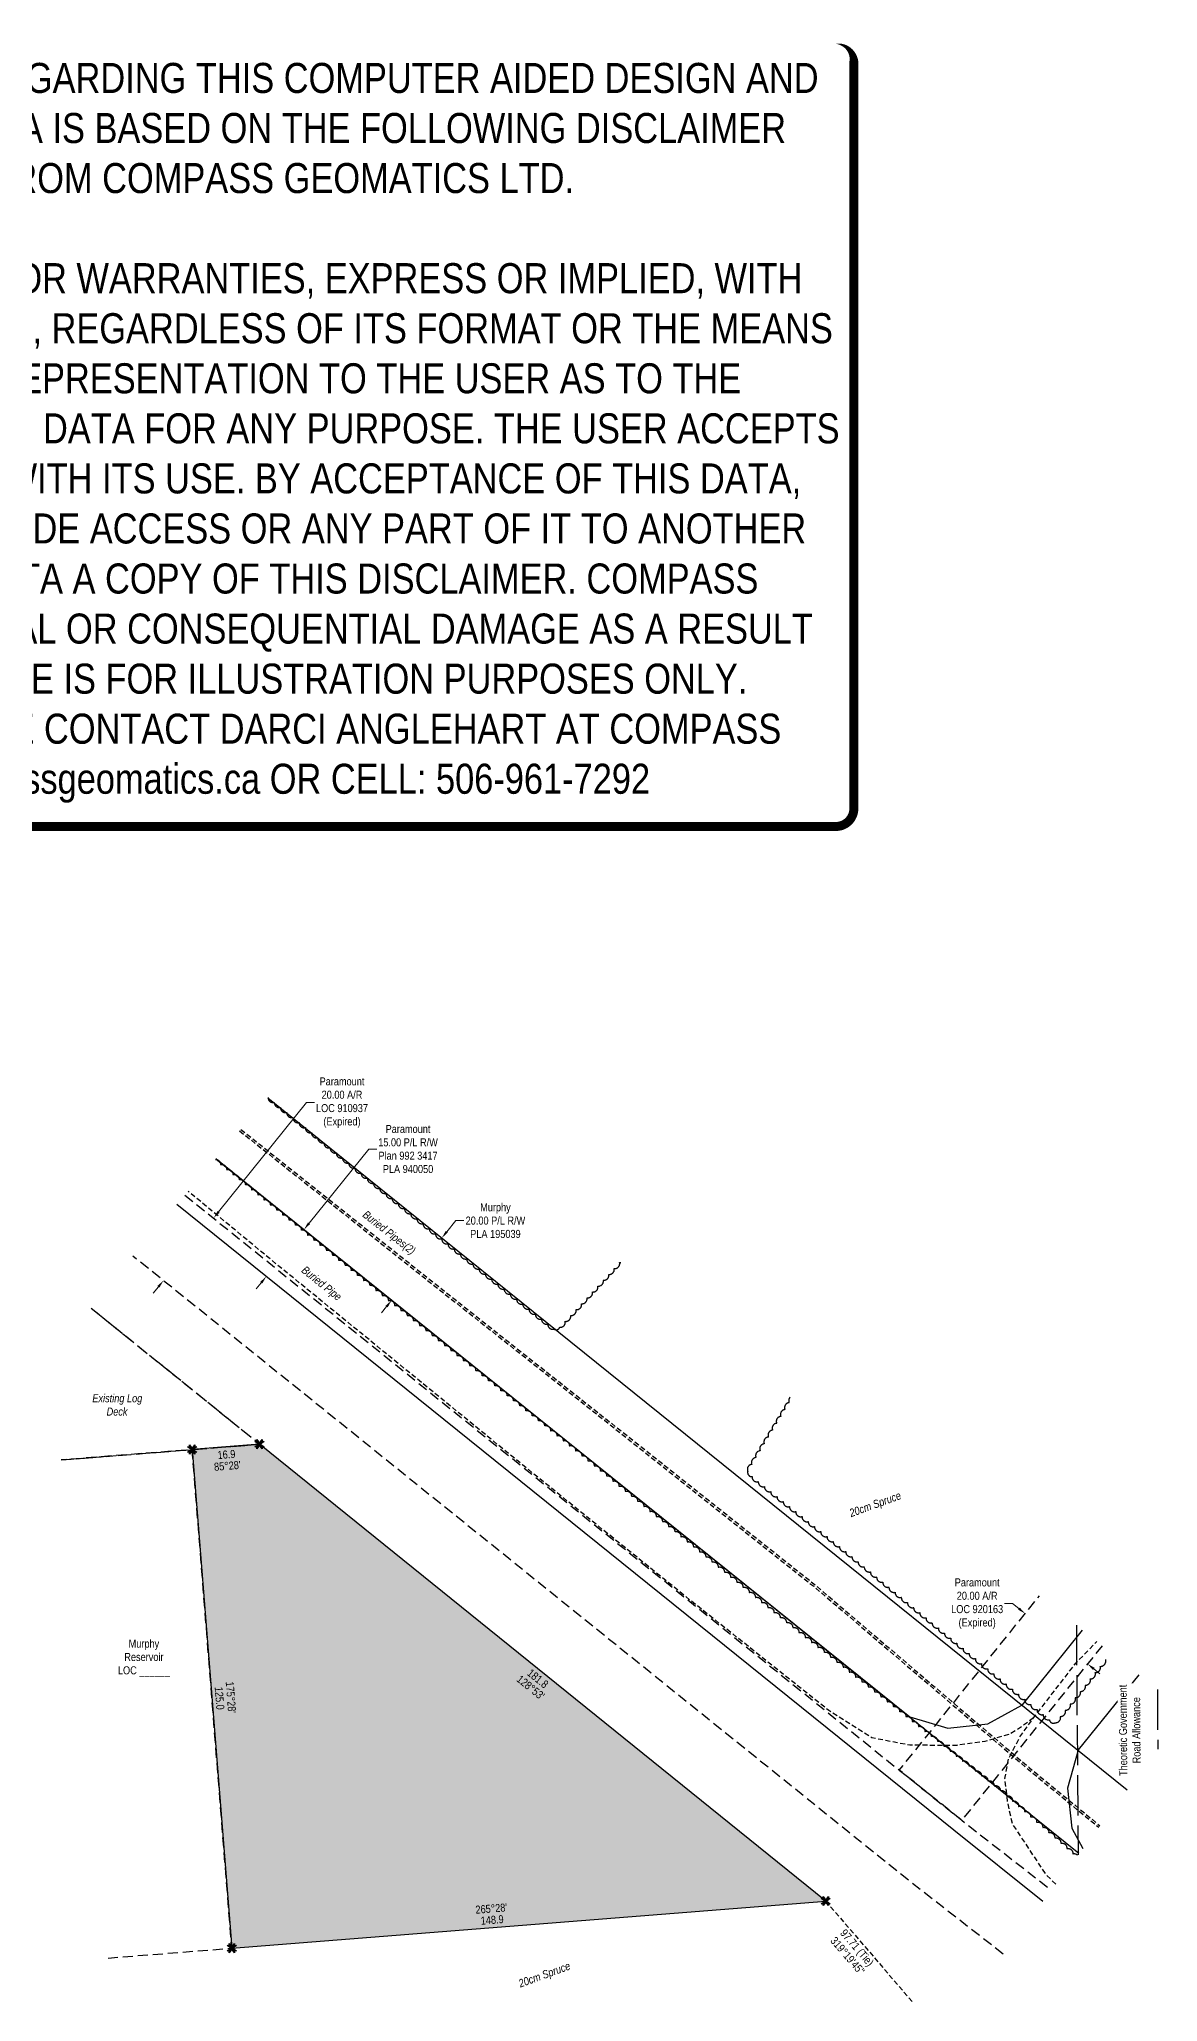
# Model space of a CAD drawing. Extents: x 531531 to 534274, y 6042564 to 6045014.
# Drawn here: x 532876 to 534274, y 6042564 to 6045014 of the extents above; entities that cross this region are included whole.
import ezdxf
from ezdxf.enums import TextEntityAlignment as Align

# ---------------------------------------------------------------- set-up
doc = ezdxf.new("R2010")
doc.units = 0
doc.header["$LTSCALE"] = 5
doc.header["$PDSIZE"] = 0.5
for name, pattern in [('0', [1, 1, 0]), ('foc-ACCESSROAD', [3.75, 2.5, -1.25]), ('foc-TIELINE', [1.875, 1.25, -0.625]), ('foc-UNSURVEYED', [12.5, 10, -2.5]), ('HIDDEN2', [4.7625, 3.175, -1.5875]), ('UG_PIPE', [1.875, 1.25, -0.625])]:
    doc.linetypes.add(name, pattern=pattern)
doc.layers.get('Defpoints').update_dxf_attribs({"color": 9})
for name, color, linetype in [('AS-PIPE-UG', 44, 'UG_PIPE'), ('AS-PIPE-UG-T', 44, 'Continuous'), ('C-RW', 13, 'Continuous'), ('C-WS', 13, 'foc-ACCESSROAD'), ('F-AR', 190, 'foc-ACCESSROAD'), ('F-RW', 190, 'Continuous'), ('L-BD1', 253, 'Continuous'), ('L-MON', 1, 'Continuous'), ('L-ROAD-T', 7, 'Continuous'), ('L-TIE', 7, 'foc-TIELINE'), ('L-TIE-T', 7, 'Continuous'), ('L-USEC', 7, 'foc-UNSURVEYED'), ('P-PROPOSED', 10, 'Continuous'), ('P-PROPOSED-H', 21, 'Continuous'), ('T-BUSH', 110, '0'), ('T-BUSH-T', 110, 'Continuous'), ('T-EXISTING RTF', 220, 'HIDDEN2'), ('T-EXISTING RTF-T', 220, 'Continuous')]:
    doc.layers.add(name, color=color, linetype=linetype)
for name, color, linetype, lineweight in [('C-AR-T', 13, 'Continuous', 9), ('C-RW-T', 13, 'Continuous', 9), ('F-AR-T', 190, 'Continuous', 9), ('F-RW-T', 190, 'Continuous', 9)]:
    doc.layers.add(name, color=color, linetype=linetype, lineweight=lineweight)
doc.layers.add('DISCLAIMER', color=7, linetype='Continuous', plot=False)
doc.styles.add('80', font='ARIALN.TTF', dxfattribs={"height": 10})
doc.styles.add('80CG', font='ARIALN.TTF', dxfattribs={"height": 10})
doc.styles.add('80L', font='ARIALN.TTF', dxfattribs={"height": 10})
doc.styles.get("Standard").update_dxf_attribs({"font": 'ARIALN.TTF'})
doc.dimstyles.new('Compass 5 000', dxfattribs={"dimscale": 5, "dimtxt": 9, "dimasz": 2, "dimexe": 0.2, "dimexo": 0.0625, "dimgap": 0.5, "dimtad": 0, "dimtih": 1, "dimtoh": 1, "dimzin": 0, "dimdsep": 46, "dimtxsty": '80CG', "dimcen": 0.1, "dimse1": 1, "dimse2": 1, "dimclrd": 256, "dimclrt": 256, "dimaunit": 1, "dimadec": 4, "dimazin": 0, "dimtfac": 0.06, "dimtofl": 0, "dimtmove": 0, "dimatfit": 1, "dimfxl": 0.2, "dimtolj": 1, "dimtzin": 0, "dimlwd": -1, "dimarcsym": 0})

# ---------------------------------------------------------------- blocks, each defined once
blk = doc.blocks.new('TEMP')
h = blk.add_hatch(color=255)
h.dxf.hatch_style = 1
h.paths.add_polyline_path([(0, 0.25), (-0.67, 1.15), (-0.67, 0.67), (-1.15, 0.67), (-0.25, 0), (-1.15, -0.67), (-0.67, -0.67), (-0.67, -1.15), (0, -0.25), (0.67, -1.15), (0.67, -0.67), (1.15, -0.67), (0.25, 0), (1.15, 0.67), (0.67, 0.67), (0.67, 1.15)])
h.paths.add_polyline_path([(0.57, 0.85), (0.57, 0.57), (0.85, 0.57), (0.08, 0), (0.85, -0.57), (0.57, -0.57), (0.57, -0.85), (0, -0.08), (-0.57, -0.85), (-0.57, -0.57), (-0.85, -0.57), (-0.08, 0), (-0.85, 0.57), (-0.57, 0.57), (-0.57, 0.85), (0, 0.08)], flags=16)
h = blk.add_hatch(color=1)
h.dxf.hatch_style = 1
h.paths.add_polyline_path([(0, 0.08), (-0.57, 0.85), (-0.57, 0.57), (-0.85, 0.57), (-0.08, 0), (-0.85, -0.57), (-0.57, -0.57), (-0.57, -0.85), (0, -0.08), (0.57, -0.85), (0.57, -0.57), (0.85, -0.57), (0.08, 0), (0.85, 0.57), (0.57, 0.57), (0.57, 0.85)])
at = {"color": 1}
for p, q in [((-0.08, 0), (0.08, 0)), ((0, 0.08), (0, -0.08))]:
    blk.add_line(p, q, dxfattribs=at)
at = {"color": 255, "flags": 128}
blk.add_lwpolyline([(-0.25, 0), (-1.15, 0.67), (-0.67, 0.67), (-0.67, 1.15), (0, 0.25), (0.67, 1.15), (0.67, 0.67), (1.15, 0.67), (0.25, 0), (1.15, -0.67), (0.67, -0.67), (0.67, -1.15), (0, -0.25), (-0.67, -1.15), (-0.67, -0.67), (-1.15, -0.67)], close=True, dxfattribs=at)
at = {"color": 1, "flags": 128}
blk.add_lwpolyline([(-0.08, 0), (-0.85, 0.57), (-0.57, 0.57), (-0.57, 0.85), (0, 0.08), (0.57, 0.85), (0.57, 0.57), (0.85, 0.57), (0.08, 0), (0.85, -0.57), (0.57, -0.57), (0.57, -0.85), (0, -0.08), (-0.57, -0.85), (-0.57, -0.57), (-0.85, -0.57)], close=True, dxfattribs=at)
blk = doc.blocks.new('*D23')
at = {"layer": 'Defpoints', "color": 0, "transparency": 16777216}
for p in [(533094.3, 6043542.2), (533095.1, 6043541.5), (533032.4, 6043463.5)]:
    blk.add_point(p, dxfattribs=at)
at = {"layer": 'F-AR-T', "transparency": 16777216}
for p, q in [((533100.5, 6043550), (533210.4, 6043686.5)), ((533210.4, 6043686.5), (533220.4, 6043686.5)), ((533025.3, 6043456.5), (533019, 6043448.7))]:
    blk.add_line(p, q, dxfattribs=at)
for points in [[(533099.2, 6043551), (533101.8, 6043548.9), (533094.3, 6043542.2)], [(533024, 6043457.5), (533026.6, 6043455.4), (533031.6, 6043464.2)]]:
    blk.add_solid(points, dxfattribs=at)
at = {"layer": 'F-AR-T', "transparency": 16777216, "insert": (533254.7, 6043686.5), "char_height": 10, "attachment_point": 5, "style": '80CG'}
blk.add_mtext('\\A1;Paramount\\P20.00 A/R\\PLOC 910937\\P(Expired)', dxfattribs=at)
blk = doc.blocks.new('*D24')
at = {"layer": 'Defpoints', "color": 0, "transparency": 16777216}
for p in [(533202.3, 6043532), (533207.3, 6043528), (533155.1, 6043473.4)]:
    blk.add_point(p, dxfattribs=at)
at = {"layer": 'F-RW-T', "transparency": 16777216}
for p, q in [((533213.5, 6043535.8), (533288.1, 6043628.5)), ((533288.1, 6043628.5), (533298.1, 6043628.5)), ((533153.8, 6043461.6), (533147.6, 6043453.8))]:
    blk.add_line(p, q, dxfattribs=at)
for points in [[(533212.2, 6043536.9), (533214.8, 6043534.8), (533207.3, 6043528)], [(533152.6, 6043462.6), (533155.1, 6043460.5), (533160.1, 6043469.4)]]:
    blk.add_solid(points, dxfattribs=at)
at = {"layer": 'F-RW-T', "transparency": 16777216, "insert": (533337.2, 6043628.5), "char_height": 10, "attachment_point": 5, "style": '80CG'}
blk.add_mtext('\\A1;Paramount\\P15.00 P/L R/W\\PPlan 992 3417\\PPLA 940050', dxfattribs=at)
blk = doc.blocks.new('*D25')
at = {"layer": 'C-RW-T', "transparency": 16777216}
for p, q in [((533385.6, 6043525.2), (533396.8, 6043539.1)), ((533396.8, 6043539.1), (533406.8, 6043539.1)), ((533310.4, 6043431.8), (533304.2, 6043424))]:
    blk.add_line(p, q, dxfattribs=at)
for points in [[(533384.3, 6043526.3), (533386.9, 6043524.2), (533379.4, 6043517.4)], [(533309.1, 6043432.8), (533311.7, 6043430.7), (533316.7, 6043439.6)]]:
    blk.add_solid(points, dxfattribs=at)
at = {"layer": 'Defpoints', "color": 0, "transparency": 16777216}
for p in [(533379.4, 6043517.4), (533416.6, 6043487.5), (533353.9, 6043409.6)]:
    blk.add_point(p, dxfattribs=at)
at = {"layer": 'C-RW-T', "transparency": 16777216, "insert": (533446.4, 6043539.1), "char_height": 10, "attachment_point": 5, "style": '80CG'}
blk.add_mtext('\\A1;Murphy\\P20.00 P/L R/W\\PPLA 195039', dxfattribs=at)
blk = doc.blocks.new('*D26')
at = {"layer": 'Defpoints', "color": 0, "transparency": 16777216}
for p in [(534108.1, 6043048.3), (534099, 6043037), (534176.9, 6042974.3)]:
    blk.add_point(p, dxfattribs=at)
at = {"layer": 'F-AR-T', "transparency": 16777216}
for p, q in [((534092.5, 6043060.8), (534082.5, 6043060.8)), ((534100.3, 6043054.6), (534092.5, 6043060.8)), ((534193.9, 6042979.3), (534201.6, 6042973.1))]:
    blk.add_line(p, q, dxfattribs=at)
for points in [[(534101.4, 6043055.9), (534099.3, 6043053.3), (534108.1, 6043048.3)], [(534194.9, 6042980.6), (534192.8, 6042978), (534186.1, 6042985.6)]]:
    blk.add_solid(points, dxfattribs=at)
at = {"layer": 'F-AR-T', "transparency": 16777216, "insert": (534048.2, 6043060.8), "char_height": 10, "attachment_point": 5, "style": '80CG'}
blk.add_mtext('\\A1;Paramount\\P20.00 A/R\\PLOC 920163\\P(Expired)', dxfattribs=at)
blk = doc.blocks.new('Disclaimer_Legal')
at = {"layer": 'DISCLAIMER', "color": 254, "flags": 128}
blk.add_lwpolyline([(-3612.9, -1104.6, 37.5, 37.5, 0), (4096.1, -1104.6, 37.5, 37.5, 0.414214), (4171.1, -1029.6, 37.5, 37.5, 0), (4171.1, 2078.7, 37.5, 0, 0.414214), (4096.1, 2153.7, 0, 0, 0), (-3612.9, 2153.7, 0, 0, 0.414214), (-3687.9, 2078.7, 0, 0, 0), (-3687.9, -1029.6, 0, 37.5, 0.414214)], format="xyseb", close=True, dxfattribs=at)
at = {"layer": 'DISCLAIMER', "color": 254, "insert": (241.6, 533.9), "char_height": 125, "width": 7717.568, "attachment_point": 5, "style": '80'}
blk.add_mtext('NOTICE TO THE CORPORATION, PERSON &/OR PERSONS REGARDING THIS COMPUTER AIDED DESIGN AND DRAFTING (CADD) FILES. ACCEPTANCE OF THE CADD DATA IS BASED ON THE FOLLOWING DISCLAIMER WHICH COVERS ALL CADD DATA RECIEVED FROM COMPASS GEOMATICS LTD.\\P{\\fArial Narrow|b1|i0|c0|p34;DISCLAIMER}\\PCOMPASS GEOMATICS LTD. MAKES NO REPRESENTATION OR WARRANTIES, EXPRESS OR IMPLIED, WITH RESPECT TO THE REUSE OF THE DATA PROVIDED HEREWITH, REGARDLESS OF ITS FORMAT OR THE MEANS OF ITS TRANSMISSION. THERE IS NO GUARANTEE OR REPRESENTATION TO THE USER AS TO THE ACCURACY, CURRENCY, SUITABILITY OR RELIABILITY OF THIS DATA FOR ANY PURPOSE. THE USER ACCEPTS THE DATA "AS IS", AND ASSUMES ALL RISKS ASSOCIATED WITH ITS USE. BY ACCEPTANCE OF THIS DATA, THE USER AGREES NOT TO TRANSMIT THIS DATA OR PROVIDE ACCESS OR ANY PART OF IT TO ANOTHER PARTY UNLESS THE USER SHALL INCLUDE WITH THE DATA A COPY OF THIS DISCLAIMER. COMPASS GEOMATICS LTD. ASSUMES NO RESPONSIBILITY FOR ACTUAL OR CONSEQUENTIAL DAMAGE AS A RESULT OF ANY USER\'S RELIANCE ON THIS DATA. THIS CADD FILE IS FOR ILLUSTRATION PURPOSES ONLY.\\PIF YOU REQUIRE MORE ACCURATE INFORMATION, PLEASE CONTACT DARCI ANGLEHART AT COMPASS GEOMATICS LTD. VIA EMAIL: darci.anglehart@compassgeomatics.ca OR CELL: 506-961-7292', dxfattribs=at)

msp = doc.modelspace()

# ---------------------------------------------------------------- hatches: boundary and pattern name
at = {"layer": 'P-PROPOSED-H'}
h = msp.add_hatch(color=256, dxfattribs=at)
h.dxf.hatch_style = 1
h.paths.add_polyline_path([(533151.642, 6043259.881), (533067.558, 6043253.205), (533117.003, 6042630.493), (533859.018, 6042689.41)])

# ---------------------------------------------------------------- linework, layer by layer
at = {"layer": 'AS-PIPE-UG', "flags": 128}
for points in [[(533126.8, 6043651.099), (533151.156, 6043631.857), (533350.036, 6043473.728), (533582.507, 6043289.862), (533844.05, 6043082.41), (534111.884, 6042853.969), (534200.083, 6042781.467)], [(533128.422, 6043653.001), (533152.708, 6043633.815), (533351.588, 6043475.685), (533584.058, 6043291.82), (533845.638, 6043084.34), (534113.488, 6042855.885), (534201.589, 6042783.463)], [(534118.753, 6042918.155), (534102.458, 6042906.055), (534089.363, 6042898.07), (534057.583, 6042888.57), (534022.203, 6042883.68), (533964.168, 6042883.95), (533916.658, 6042893.205), (533863.088, 6042927.24), (533683.183, 6043070.325), (533480.168, 6043234.175), (533172.188, 6043485.28), (533062.548, 6043575.76)], [(534146.514, 6042710.445), (534134.618, 6042721.97), (534092.273, 6042786.06), (534086.523, 6042811.855), (534082.933, 6042842.49), (534087.298, 6042866.48), (534101.678, 6042894.59), (534118.963, 6042918.605), (534171.853, 6042986.945), (534197.81, 6043013.467)]]:
    msp.add_lwpolyline(points, dxfattribs=at)
at = {"layer": 'C-RW', "flags": 128}
for points in [[(533162.003, 6043692.377), (534235.487, 6042828.405)], [(534175.27, 6042748.57), (533097.12, 6043616.298)]]:
    msp.add_lwpolyline(points, dxfattribs=at)
at = {"layer": 'C-WS', "flags": 128}
for points in [[(532903.909, 6043240.211), (533067.558, 6043253.205), (533151.642, 6043259.881), (532939.24, 6043431.175)], [(532962.388, 6042618.216), (533117.003, 6042630.493), (533067.558, 6043253.205), (532903.909, 6043240.211)]]:
    msp.add_lwpolyline(points, dxfattribs=at)
at = {"layer": 'F-AR', "flags": 128}
for points in [[(533058.472, 6043570.981), (533950.928, 6042852.929), (534028.864, 6042790.222), (534140.956, 6042703.075)], [(534080.721, 6042623.217), (533966.157, 6042712.287), (532993.535, 6043494.839)], [(534204.314, 6043008.292), (534172.581, 6042968.851), (534126.416, 6042911.469), (534028.864, 6042790.222), (533950.926, 6042852.926), (533997.395, 6042910.418), (534048.478, 6042974.173), (534126.044, 6043070.58)]]:
    msp.add_lwpolyline(points, dxfattribs=at)
at = {"layer": 'F-RW'}
for points in [[(533097.277, 6043616.482), (533964.033, 6042919.39), (534011.643, 6042905.195), (534061.388, 6042910.67), (534104.183, 6042934.105), (534104.933, 6042934.5), (534179.959, 6043027.674)], [(534130.11, 6042688.696), (534019.078, 6042778.059), (533048.458, 6043559.239)], [(534250.115, 6042971.842), (534174.573, 6042878.03), (534174.453, 6042877.605), (534161.258, 6042830.32), (534166.278, 6042780.37), (534180.15, 6042755.039)]]:
    msp.add_lwpolyline(points, dxfattribs=at)
at = {"layer": 'L-TIE'}
msp.add_line((533859.018, 6042689.41), (533967.098, 6042563.63), dxfattribs=at)
at = {"layer": 'L-USEC'}
for p, q in [((534172.118, 6043033.913), (534174.183, 6042747.128)), ((534273.294, 6042953.396), (534273.828, 6042879.237))]:
    msp.add_line(p, q, dxfattribs=at)
at = {"layer": 'P-PROPOSED', "flags": 128}
msp.add_lwpolyline([(533151.642, 6043259.881), (533067.558, 6043253.205), (533117.003, 6042630.493), (533859.018, 6042689.41), (533151.642, 6043259.881)], dxfattribs=at)
at = {"layer": 'T-BUSH', "flags": 128}
for points in [[(533162.353, 6043692.787, 0.50393289), (533170.137, 6043686.822, 0.52056705), (533177.908, 6043680.536, 0.52056705), (533185.678, 6043674.25, 0.52056705), (533193.431, 6043667.942, 0.52056705), (533201.179, 6043661.628, 0.52056705), (533208.926, 6043655.313, 0.52056705), (533216.673, 6043648.999, 0.52056705), (533224.421, 6043642.685, 0.52056705), (533232.168, 6043636.37, 0.52056705), (533239.916, 6043630.056, 0.52056705), (533247.663, 6043623.741, 0.52056705), (533255.411, 6043617.427, 0.52056705), (533263.158, 6043611.112, 0.52056705), (533270.905, 6043604.798, 0.52056705), (533278.653, 6043598.483, 0.52056705), (533286.4, 6043592.169, 0.52056705), (533294.148, 6043585.854, 0.52056705), (533301.895, 6043579.54, 0.52056705), (533309.643, 6043573.226, 0.52056705), (533317.39, 6043566.911, 0.52056705), (533325.137, 6043560.597, 0.52056705), (533332.885, 6043554.282, 0.52056705), (533340.632, 6043547.968, 0.52056705), (533348.38, 6043541.653, 0.52056705), (533356.127, 6043535.339, 0.52056705), (533363.875, 6043529.024, 0.52056705), (533371.622, 6043522.71, 0.52056705), (533379.399, 6043516.432, 0.52056705), (533387.189, 6043510.17, 0.52056705), (533394.978, 6043503.907, 0.52056705), (533402.768, 6043497.645, 0.52056705), (533410.558, 6043491.383, 0.52056705), (533418.347, 6043485.12, 0.52056705), (533426.137, 6043478.858, 0.52056705), (533433.927, 6043472.596, 0.52056705), (533441.716, 6043466.334, 0.52056705), (533449.506, 6043460.071, 0.52056705), (533457.295, 6043453.809, 0.52056705), (533465.085, 6043447.547, 0.52056705), (533472.875, 6043441.284, 0.52056705), (533480.664, 6043435.022, 0.52056705), (533488.454, 6043428.76, 0.52056705), (533496.244, 6043422.497, 0.52056705), (533504.033, 6043416.235, 0.52056705), (533511.823, 6043409.973, 0.52056705), (533519.613, 6043403.71, 0.52056705), (533526.774, 6043406.022, 0.52056705), (533533.568, 6043413.353, 0.52056705), (533540.362, 6043420.683, 0.52056705), (533547.156, 6043428.014, 0.52056705), (533553.95, 6043435.344, 0.52056705), (533560.744, 6043442.675, 0.52056705), (533567.538, 6043450.005, 0.52056705), (533574.333, 6043457.336, 0.52056705), (533581.127, 6043464.666, 0.52056705), (533587.921, 6043471.997, 0.52056705), (533594.715, 6043479.327, 0.52056705), (533601.509, 6043486.658, 0.06979158), (533603.204, 6043486.662, 0.06979158)], [(533096.514, 6043615.587, -0.4465322), (533102.85, 6043609.077, -0.52056705), (533110.629, 6043602.801, -0.52056705), (533118.408, 6043596.525, -0.52056705), (533126.183, 6043590.244, -0.52056705), (533133.95, 6043583.954, -0.52056705), (533141.717, 6043577.663, -0.52056705), (533149.483, 6043571.373, -0.52056705), (533157.25, 6043565.082, -0.52056705), (533165.017, 6043558.792, -0.52056705), (533172.784, 6043552.502, -0.52056705), (533180.551, 6043546.211, -0.52056705), (533188.318, 6043539.921, -0.52056705), (533196.085, 6043533.63, -0.52056705), (533203.852, 6043527.34, -0.52056705), (533211.619, 6043521.049, -0.52056705), (533219.386, 6043514.759, -0.52056705), (533227.153, 6043508.469, -0.52056705), (533234.92, 6043502.178, -0.52056705), (533242.687, 6043495.888, -0.52056705), (533250.454, 6043489.597, -0.52056705), (533258.221, 6043483.307, -0.52056705), (533265.988, 6043477.016, -0.52056705), (533273.755, 6043470.726, -0.52056705), (533281.521, 6043464.435, -0.52056705), (533289.288, 6043458.145, -0.52056705), (533297.055, 6043451.855, -0.52056705), (533304.822, 6043445.564, -0.52056705), (533312.589, 6043439.274, -0.52056705), (533320.377, 6043433.009, -0.52056705), (533328.174, 6043426.757, -0.52056705), (533335.972, 6043420.504, -0.52056705), (533343.77, 6043414.252, -0.52056705), (533351.568, 6043408, -0.52056705), (533359.366, 6043401.748, -0.52056705), (533367.164, 6043395.496, -0.52056705), (533374.962, 6043389.244, -0.52056705), (533382.759, 6043382.992, -0.52056705), (533390.557, 6043376.74, -0.52056705), (533398.355, 6043370.488, -0.52056705), (533406.153, 6043364.236, -0.52056705), (533413.951, 6043357.984, -0.52056705), (533421.749, 6043351.731, -0.52056705), (533429.546, 6043345.479, -0.52056705), (533437.344, 6043339.227, -0.52056705), (533445.142, 6043332.975, -0.52056705), (533452.94, 6043326.723, -0.52056705), (533460.738, 6043320.471, -0.52056705), (533468.536, 6043314.219, -0.52056705), (533476.334, 6043307.967, -0.52056705), (533484.131, 6043301.715, -0.52056705), (533491.929, 6043295.463, -0.52056705), (533499.727, 6043289.211, -0.52056705), (533507.525, 6043282.958, -0.52056705), (533515.323, 6043276.706, -0.52056705), (533523.121, 6043270.454, -0.52056705), (533530.918, 6043264.202, -0.52056705), (533538.716, 6043257.95, -0.52056705), (533546.512, 6043251.695, -0.52056705), (533554.257, 6043245.377, -0.52056705), (533562.001, 6043239.06, -0.52056705), (533569.746, 6043232.742, -0.52056705), (533577.491, 6043226.425, -0.52056705), (533585.236, 6043220.107, -0.52056705), (533592.981, 6043213.79, -0.52056705), (533600.726, 6043207.472, -0.52056705), (533608.471, 6043201.155, -0.52056705), (533616.216, 6043194.837, -0.52056705), (533623.961, 6043188.52, -0.52056705), (533631.706, 6043182.202, -0.52056705), (533639.451, 6043175.885, -0.52056705), (533647.196, 6043169.567, -0.52056705), (533654.941, 6043163.25, -0.52056705), (533662.686, 6043156.932, -0.52056705), (533670.431, 6043150.615, -0.52056705), (533678.176, 6043144.297, -0.52056705), (533685.921, 6043137.98, -0.52056705), (533693.666, 6043131.662, -0.52056705), (533701.41, 6043125.345, -0.52056705), (533709.155, 6043119.027, -0.52056705), (533716.9, 6043112.71, -0.52056705), (533724.645, 6043106.392, -0.52056705), (533732.39, 6043100.075, -0.52056705), (533740.135, 6043093.757, -0.52056705), (533747.88, 6043087.44, -0.52056705), (533755.625, 6043081.122, -0.52056705), (533763.37, 6043074.805, -0.52056705), (533771.115, 6043068.487, -0.52056705), (533778.86, 6043062.17, -0.52056705), (533786.605, 6043055.852, -0.52056705), (533794.35, 6043049.535, -0.52056705), (533802.095, 6043043.217, -0.52056705), (533809.901, 6043036.976, -0.52056705), (533817.762, 6043030.804, -0.52056705), (533825.623, 6043024.631, -0.52056705), (533833.484, 6043018.459, -0.52056705), (533841.345, 6043012.286, -0.52056705), (533849.206, 6043006.114, -0.52056705), (533857.067, 6042999.941, -0.52056705), (533864.928, 6042993.768, -0.52056705), (533872.789, 6042987.596, -0.52056705), (533880.65, 6042981.423, -0.52056705), (533888.51, 6042975.251, -0.52056705), (533896.371, 6042969.078, -0.52056705), (533904.232, 6042962.905, -0.52056705), (533912.093, 6042956.733, -0.52056705), (533919.954, 6042950.56, -0.52056705), (533927.815, 6042944.388, -0.52056705), (533935.676, 6042938.215, -0.52056705), (533943.537, 6042932.043, -0.52056705), (533951.398, 6042925.87, -0.52056705), (533959.259, 6042919.697, -0.52056705), (533967.12, 6042913.525, -0.52056705), (533974.981, 6042907.352, -0.52056705), (533982.842, 6042901.18, -0.52056705), (533990.703, 6042895.007, -0.52056705), (533998.564, 6042888.835, -0.52056705), (534006.425, 6042882.662, -0.52056705), (534014.285, 6042876.489, -0.52056705), (534022.146, 6042870.317, -0.52056705), (534030.007, 6042864.144, -0.52056705), (534037.868, 6042857.972, -0.52056705), (534045.729, 6042851.799, -0.52056705), (534053.59, 6042845.627, -0.52056705), (534061.451, 6042839.454, -0.52056705), (534069.312, 6042833.281, -0.52056705), (534077.173, 6042827.109, -0.52056705), (534084.876, 6042820.745, -0.52056705), (534092.403, 6042814.17, -0.52056705), (534099.931, 6042807.595, -0.52056705), (534107.458, 6042801.02, -0.52056705), (534114.985, 6042794.444, -0.52056705), (534122.513, 6042787.869, -0.52056705), (534130.04, 6042781.294, -0.52056705), (534137.567, 6042774.719, -0.52056705), (534145.095, 6042768.144, -0.52056705), (534152.622, 6042761.568, -0.52056705), (534160.15, 6042754.993, -0.52056705), (534167.677, 6042748.418, -0.28008973), (534173.724, 6042746.519, -0.28008973)], [(533814.538, 6043318.48, 0.31033512), (533813.269, 6043311.69, 0.52056705), (533808.105, 6043303.132, 0.52056705), (533802.941, 6043294.575, 0.52056705), (533797.778, 6043286.017, 0.52056705), (533792.614, 6043277.46, 0.52056705), (533787.45, 6043268.902, 0.52056705), (533782.287, 6043260.344, 0.52056705), (533777.123, 6043251.787, 0.52056705), (533771.96, 6043243.229, 0.52056705), (533766.796, 6043234.672, 0.52056705), (533761.632, 6043226.114, 0.52056705), (533766.945, 6043219.429, 0.52056705), (533774.754, 6043213.191, 0.52056705), (533782.562, 6043206.953, 0.52056705), (533790.371, 6043200.715, 0.52056705), (533798.18, 6043194.476, 0.52056705), (533805.989, 6043188.238, 0.52056705), (533813.798, 6043182, 0.52056705), (533821.607, 6043175.762, 0.52056705), (533829.416, 6043169.523, 0.52056705), (533837.225, 6043163.285, 0.52056705), (533845.034, 6043157.047, 0.52056705), (533852.843, 6043150.809, 0.52056705), (533860.652, 6043144.57, 0.52056705), (533868.461, 6043138.332, 0.52056705), (533876.269, 6043132.094, 0.52056705), (533884.078, 6043125.856, 0.52056705), (533891.837, 6043119.556, 0.52056705), (533899.543, 6043113.191, 0.52056705), (533907.25, 6043106.826, 0.52056705), (533914.956, 6043100.462, 0.52056705), (533922.662, 6043094.097, 0.52056705), (533930.369, 6043087.733, 0.52056705), (533938.075, 6043081.368, 0.52056705), (533945.782, 6043075.004, 0.52056705), (533953.488, 6043068.639, 0.52056705), (533961.194, 6043062.275, 0.52056705), (533968.901, 6043055.91, 0.52056705), (533976.607, 6043049.546, 0.52056705), (533984.313, 6043043.181, 0.52056705), (533992.02, 6043036.817, 0.52056705), (533999.726, 6043030.452, 0.52056705), (534007.432, 6043024.088, 0.52056705), (534015.139, 6043017.723, 0.52056705), (534022.845, 6043011.358, 0.52056705), (534030.551, 6043004.994, 0.52056705), (534038.258, 6042998.629, 0.52056705), (534045.964, 6042992.265, 0.52056705), (534053.67, 6042985.9, 0.52056705), (534061.377, 6042979.536, 0.52056705), (534069.083, 6042973.171, 0.52056705), (534076.789, 6042966.807, 0.52056705), (534084.496, 6042960.442, 0.52056705), (534092.202, 6042954.078, 0.52056705), (534099.908, 6042947.713, 0.52056705), (534107.615, 6042941.349, 0.52056705), (534115.321, 6042934.984, 0.52056705), (534123.027, 6042928.62, 0.52056705), (534130.734, 6042922.255, 0.52056705), (534138.44, 6042915.89, 0.52056705), (534145.88, 6042912.087, 0.52056705), (534152.108, 6042919.903, 0.52056705), (534158.337, 6042927.72, 0.52056705), (534164.566, 6042935.537, 0.52056705), (534170.794, 6042943.353, 0.52056705), (534177.023, 6042951.17, 0.52056705), (534183.252, 6042958.986, 0.52056705), (534189.481, 6042966.803, 0.52056705), (534195.709, 6042974.619, 0.52056705), (534201.938, 6042982.436, 0.52056705), (534208.658, 6042990.869)]]:
    msp.add_lwpolyline(points, format="xyb", dxfattribs=at)
at = {"layer": 'T-EXISTING RTF', "flags": 128}
msp.add_lwpolyline([(532903.909, 6043240.211), (533067.558, 6043253.205), (533151.642, 6043259.881), (532939.24, 6043431.175)], dxfattribs=at)

# ---------------------------------------------------------------- block references
at = {"layer": 'C-AR-T', "color": 4, "xscale": 0.3, "yscale": 0.3, "zscale": 0.3}
msp.add_blockref('Disclaimer_Legal', (532642.85, 6044362.701), dxfattribs=at)
at = {"layer": 'L-MON', "color": 4, "xscale": 4.997375, "yscale": 4.997375, "zscale": 4.997375}
for p in [(533067.558, 6043253.205), (533151.642, 6043259.881), (533859.018, 6042689.41), (533117.003, 6042630.493)]:
    msp.add_blockref('TEMP', p, dxfattribs=at)

# ---------------------------------------------------------------- texts
at = {"layer": 'C-AR-T', "insert": (533007.241, 6042992.752), "char_height": 9.99475, "attachment_point": 5, "style": '80CG'}
msp.add_mtext('\\A1;Murphy \\PReservoir\\PLOC ______', dxfattribs=at)
at = {"layer": 'L-BD1', "style": '80L'}
for s, rotation, p in [('16.9', 4.5399, (533110.352, 6043247.078)), ("85°28'", 4.5399, (533111.479, 6043232.88)), ('181.8', 321.1152, (533499.37, 6042967.255)), ("128°53'", 321.1152, (533490.429, 6042956.168))]:
    msp.add_text(s, height=9.9947, rotation=rotation, dxfattribs=at).set_placement(p, align=Align.MIDDLE)
at = {"layer": 'L-BD1'}
for s, rotation, p in [('125.0', 274.539885, (533101.74, 6042942.677)), ("175%%d28'", 274.539885, (533115.938, 6042943.805)), ("265%%d28'", 4.539885, (533441.19, 6042680.046)), ('148.9', 4.539885, (533442.318, 6042665.848))]:
    msp.add_text(s, height=9.9947, rotation=rotation, dxfattribs=at).set_placement(p, align=Align.MIDDLE_CENTER)
at = {"layer": 'L-TIE-T', "style": '80L'}
for s, p in [("319°19'45''", (533886.429, 6042621.088)), ('97.71 (Tie)', (533897.231, 6042630.37))]:
    msp.add_text(s, height=9.99475, rotation=310.671468, dxfattribs=at).set_placement(p, align=Align.MIDDLE)
at = {"layer": 'T-BUSH-T', "char_height": 10, "attachment_point": 5, "rotation": 20, "style": '80CG'}
for insert in [(533921.302, 6043183.585), (533508.091, 6042596.139)]:
    msp.add_mtext('\\A1;{\\fArial Narrow|b0|i1|c0|p34;20cm Spruce}', dxfattribs=dict(at, insert=insert))
at = {"layer": 'T-EXISTING RTF-T', "insert": (532937.364, 6043322.299), "char_height": 9.99475, "attachment_point": 1, "style": '80L'}
msp.add_mtext_dynamic_manual_height_columns('\\pi5.4478;{\\fArial Narrow|b0|i1|c0|p34;Existing Log \\P\\pi23.28;Deck}', width=72.69812, gutter_width=50.025, heights=[0], dxfattribs=at)

# ---------------------------------------------------------------- dimensions: what is measured, and where the dimension line sits
at = {"layer": 'F-AR-T', "color": 4}
dim = msp.add_linear_dim(base=(534108.126, 6043048.31), p1=(534176.942, 6042974.272), p2=(534099.007, 6043036.976), angle=141.181101, text='Paramount\\P20.00 A/R\\PLOC 920163\\P(Expired)', dimstyle='Compass 5 000', dxfattribs=at)
dim.commit()
dim.dimension.update_dxf_attribs({"geometry": '*D26', "text_midpoint": (534048.243, 6043060.847), "dimtype": 161})

# ---------------------------------------------------------------- next in the draw order: texts
at = {"layer": 'AS-PIPE-UG-T', "insert": (533285.473, 6043552.771), "char_height": 9.99475, "attachment_point": 1, "rotation": 321.880084, "style": '80L', "bg_fill": 2}
msp.add_mtext_dynamic_manual_height_columns('\\pi0.3194;{\\fArial Narrow|b0|i1|c0|p34;Buried Pipes(2)}', width=78.38786, gutter_width=50.025, heights=[0], dxfattribs=at)
at = {"layer": 'AS-PIPE-UG-T', "insert": (533209.199, 6043483.526), "char_height": 9.9949, "attachment_point": 1, "rotation": 321.190846, "style": '80L', "bg_fill": 3, "box_fill_scale": 1.15, "bg_fill_color": 256, "bg_fill_true_color": 256, "bg_fill_transparency": 0}
msp.add_mtext_dynamic_manual_height_columns('\\pi0.31387;{\\fArial Narrow|b0|i1|c0|p34;Buried Pipe}', width=59.03588, gutter_width=50.025, heights=[0], dxfattribs=at)
at = {"layer": 'L-ROAD-T', "insert": (534225.384, 6042902.503), "char_height": 10, "width": 114.01542, "attachment_point": 2, "rotation": 90.399062, "style": '80L', "bg_fill": 3, "box_fill_scale": 1.15, "bg_fill_color": 256, "bg_fill_true_color": 256, "bg_fill_transparency": 0}
msp.add_mtext('Theoretic Government Road Allowance', dxfattribs=at)

# ---------------------------------------------------------------- next in the draw order: dimensions: what is measured, and where the dimension line sits
at = {"layer": 'C-RW-T', "color": 4}
dim = msp.add_linear_dim(base=(533379.371, 6043517.433), p1=(533353.928, 6043409.611), p2=(533416.595, 6043487.474), angle=51.171847, text='Murphy\\P20.00 P/L R/W\\PPLA 195039', dimstyle='Compass 5 000', dxfattribs=at)
dim.commit()
dim.dimension.update_dxf_attribs({"geometry": '*D25', "text_midpoint": (533446.381, 6043539.14), "dimtype": 161})
at = {"layer": 'F-AR-T', "color": 4}
dim = msp.add_linear_dim(base=(533094.27, 6043542.179), p1=(533032.427, 6043463.546), p2=(533095.134, 6043541.484), angle=51.180543, text='Paramount\\P20.00 A/R\\PLOC 910937\\P(Expired)', dimstyle='Compass 5 000', dxfattribs=at)
dim.commit()
dim.dimension.update_dxf_attribs({"geometry": '*D23', "text_midpoint": (533254.677, 6043686.486), "dimtype": 161})
at = {"layer": 'F-RW-T', "color": 4}
dim = msp.add_linear_dim(base=(533207.276, 6043528.015), p1=(533155.148, 6043473.372), p2=(533202.308, 6043532.01), angle=51.191883, text='Paramount\\P15.00 P/L R/W\\PPlan 992 3417\\PPLA 940050', dimstyle='Compass 5 000', dxfattribs=at)
dim.commit()
dim.dimension.update_dxf_attribs({"geometry": '*D24', "text_midpoint": (533337.152, 6043628.468), "dimtype": 161})

doc.saveas('drawing.dxf')
